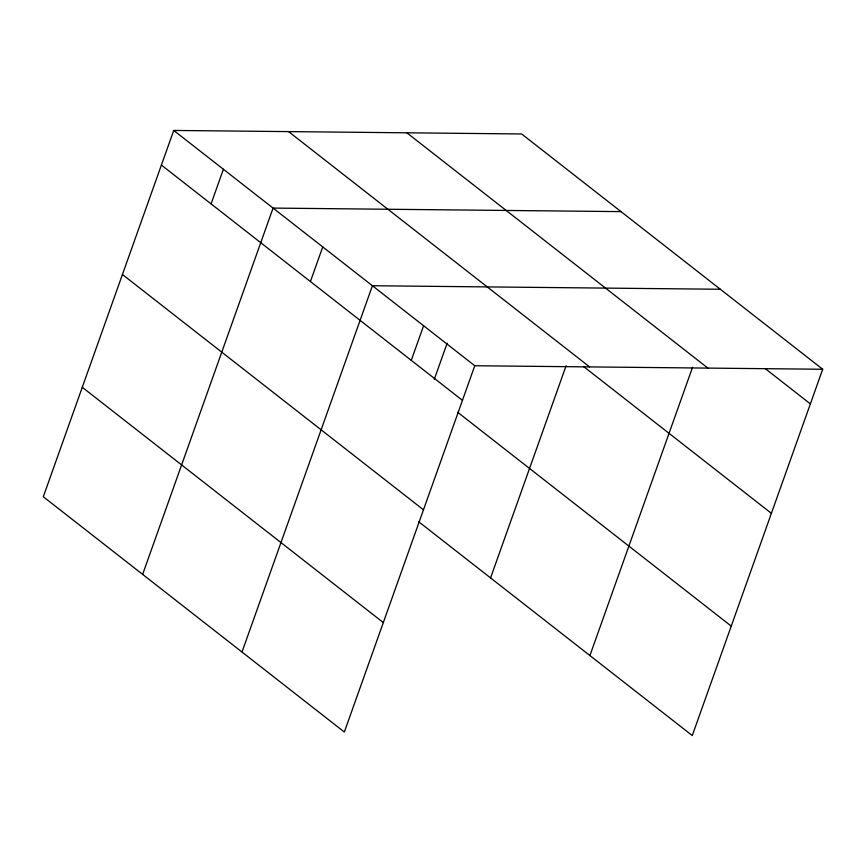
<?xml version="1.0" encoding="UTF-8"?>
<svg xmlns="http://www.w3.org/2000/svg" width="866" height="866" viewBox="0 0 866 866"><rect width="100%" height="100%" fill="white"/><g stroke="black" fill="none" stroke-linecap="round" stroke-linejoin="round"><path stroke-width="1.3" d="M822.7 369.262L521.657 133.97L173.73 130.441L43.3 496.738L344.343 732.03L474.774 365.744L822.7 369.262L692.27 735.559L418.7 521.743M211.077 203.878L223.406 169.26M142.641 574.385L273.071 208.089L620.998 211.618M310.418 281.537L322.747 246.918M241.993 652.033L372.423 285.737L720.35 289.266M411.274 360.353L423.604 325.735M434.212 379.535L447.148 343.196M490.567 577.914L566.126 365.712M589.908 655.562L692.605 367.152M765.457 368.786L810.37 403.881M406.836 132.801L707.89 368.104M288.551 131.6L589.594 366.903M583.435 366.426L771.4 513.332M173.73 130.441L474.774 365.744M161.401 165.06L462.455 400.363M457.681 412.281L731.24 626.107M122.431 274.511L423.474 509.814M82.27 387.286L383.324 622.578"/></g></svg>
